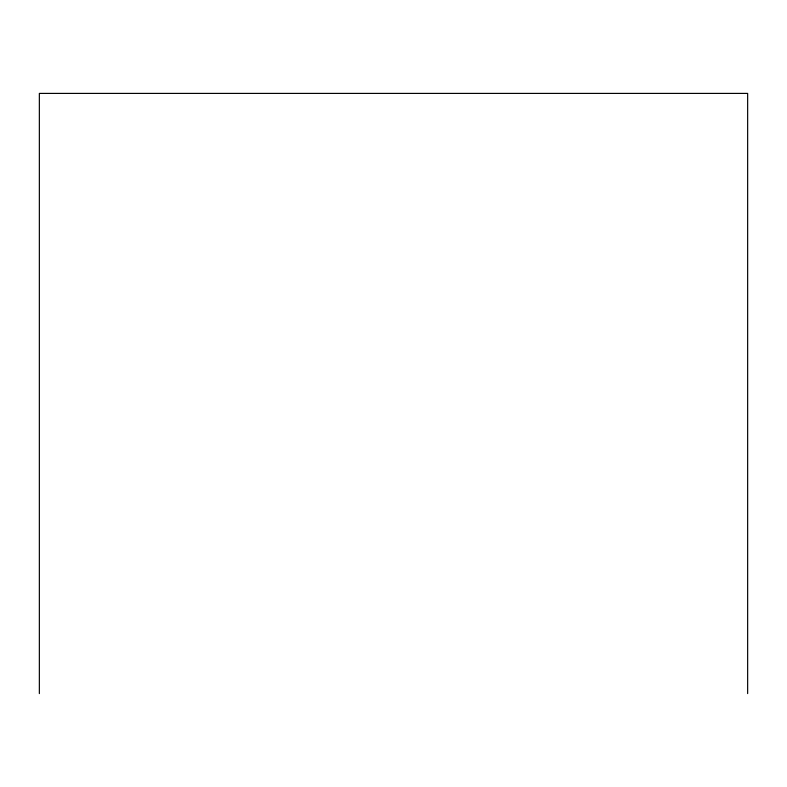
<?xml version="1.0" encoding="UTF-8"?>
<svg xmlns="http://www.w3.org/2000/svg" width="787" height="787" viewBox="0 0 787 787"><rect width="100%" height="100%" fill="white"/><g stroke="black" fill="none" stroke-linecap="round" stroke-linejoin="round"><path stroke-width="1.18" d="M747.65 693.593L747.65 93.407L39.35 93.407L39.35 693.593"/></g></svg>
